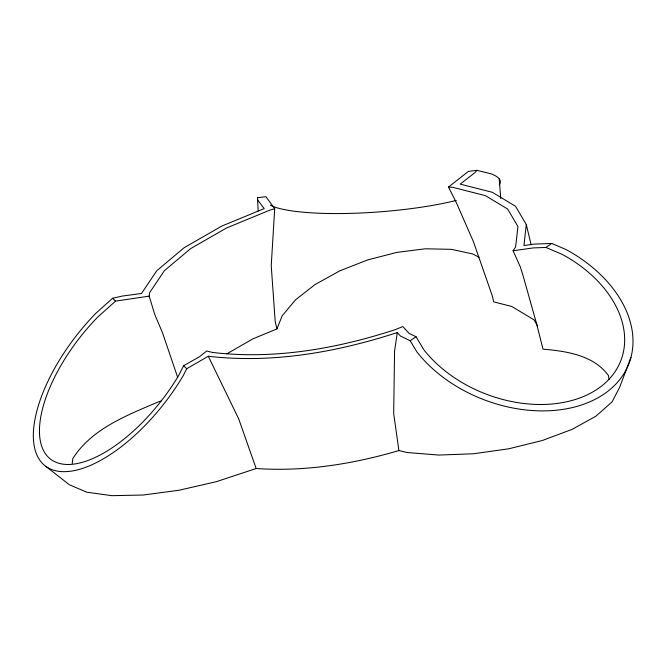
<?xml version="1.0" encoding="UTF-8"?>
<svg xmlns="http://www.w3.org/2000/svg" width="666" height="666" viewBox="0 0 666 666"><rect width="100%" height="100%" fill="white"/><g stroke="black" fill="none" stroke-linecap="round" stroke-linejoin="round"><path stroke-width="1" d="M258.175 211.055L257.459 197.752L265.95 196.695L274.7 208.749L271.237 265.609L275.175 321.395L276.948 328.929L252.955 338.827L226.898 353.788M177.739 377.555L162.462 332.667L154.712 314.36L149.184 296.137L149.567 292.757L164.36 270.721L190.618 248.626L226.548 227.988L269.705 210.198L274.7 208.749M499.35 184.798A122.286 22.636 -4.4 0 0 490.909 173.784L476.898 170.329L475.108 172.477L460.198 184.116L492.282 192.283L515.526 206.26L526.307 224.575L523.934 245.529L534.065 244.106L551.764 243.448L566.075 249.559A122.286 85.523 20.8 0 1 604.387 393.814A122.286 85.523 20.8 0 1 416.974 352.023L410.189 340.742L400.383 335.964L397.286 332.559C336.588 352.297 272.144 363.686 208.3 356.252L186.746 368.706L183.308 375.516A122.286 55.494 -52 0 1 45.921 466.408L69.364 484.748L86.63 492.166L111.871 495.671L143.381 495.013L179.012 490.243L216.333 481.693L256.152 468.506C304.212 471.853 352.822 464.127 398.892 450.566L407.376 452.555L438.827 455.061L473.393 453.779L508.716 448.809L542.399 440.467L572.136 429.345L595.904 416.183L612.087 401.889L619.58 387.437L630.96 357.401M72.219 463.436L72.794 458.608C91.775 428.604 127.04 415.301 158.267 401.914L161.147 400.982M397.286 332.559L394.572 351.29L393.681 413.486L398.892 450.566M276.948 328.929L282.134 315.851L295.513 299.833L315.151 284.49L339.727 270.887L367.557 259.948L396.745 252.406L425.299 248.793L451.282 249.334L472.918 254.012L479.062 257.309M608.982 379.512L608.491 375.607C593.864 355.228 566.358 351.157 543.006 349.15L536.438 323.193L522.935 275.225L520.387 267.049L513.086 250.766L533.283 247.919L545.945 247.452L562.462 254.512A113.686 79.512 20.8 0 1 598.076 388.619A113.686 79.512 20.8 0 1 423.851 349.758L416.009 336.738L408.999 333.325L402.83 326.531L395.471 329.562C336.696 348.743 274.275 359.748 212.446 352.439L206.726 350.982L199.525 356.71L183.608 365.734L178.879 375.083A113.686 51.59 -52 0 1 51.157 459.59A113.686 51.59 -52 0 1 97.719 317.108L115.534 301.124L149.184 296.137M513.086 250.766L515.609 247.011L517.932 226.532L507.617 209.016L485.381 195.638L452.73 187.321L448.509 187.046L456.401 202.739L473.509 241.875L492.216 295.637L493.689 301.873L511.788 306.477L534.024 319.846L537.637 325.982M257.459 197.752L257.684 200.033L264.202 208.6L221.753 226.09L184.199 247.669L156.76 270.754L141.492 293.49L122.386 296.045L112.554 298.293L96.004 313.153A122.286 55.494 -52 0 0 45.921 466.408M448.509 187.046L468.423 171.395L476.898 170.329M410.189 340.742L416.009 336.738M545.945 247.452L551.764 243.448M112.554 298.293L115.534 301.124M183.608 365.734L186.746 368.706M208.3 356.252L238.678 418.822L256.152 468.506M526.307 224.575L531.11 244.73M499.25 178.888L500.749 198.585M456.268 200.424A113.686 21.037 -4.4 0 1 270.388 205.22"/></g></svg>
